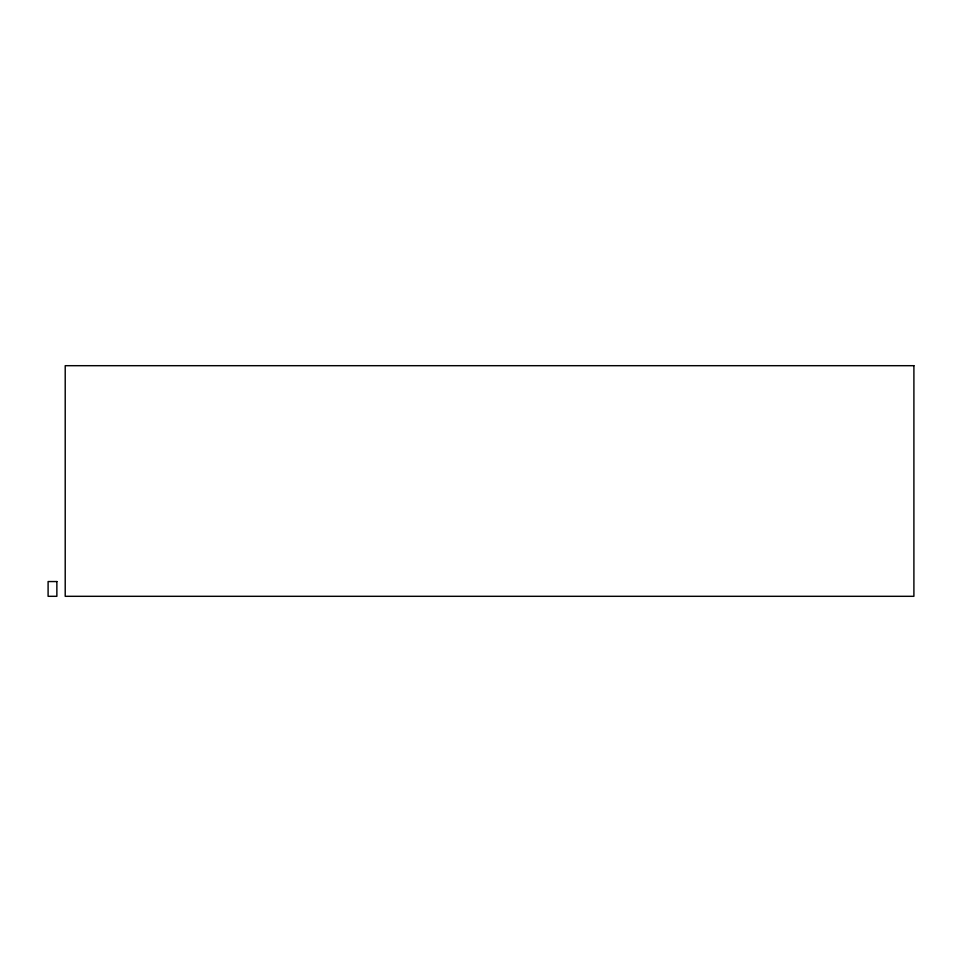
<?xml version="1.0" encoding="UTF-8"?>
<svg xmlns="http://www.w3.org/2000/svg" width="962" height="962" viewBox="0 0 962 962"><rect width="100%" height="100%" fill="white"/><g stroke="black" fill="none" stroke-linecap="round" stroke-linejoin="round"><path stroke-width="1.44" d="M913.9 365.692L65.212 365.692L65.212 596.308L913.9 596.308L913.9 365.692M56.866 581.553L48.1 581.553L48.1 596.308L56.866 596.308L56.866 581.553"/></g></svg>
